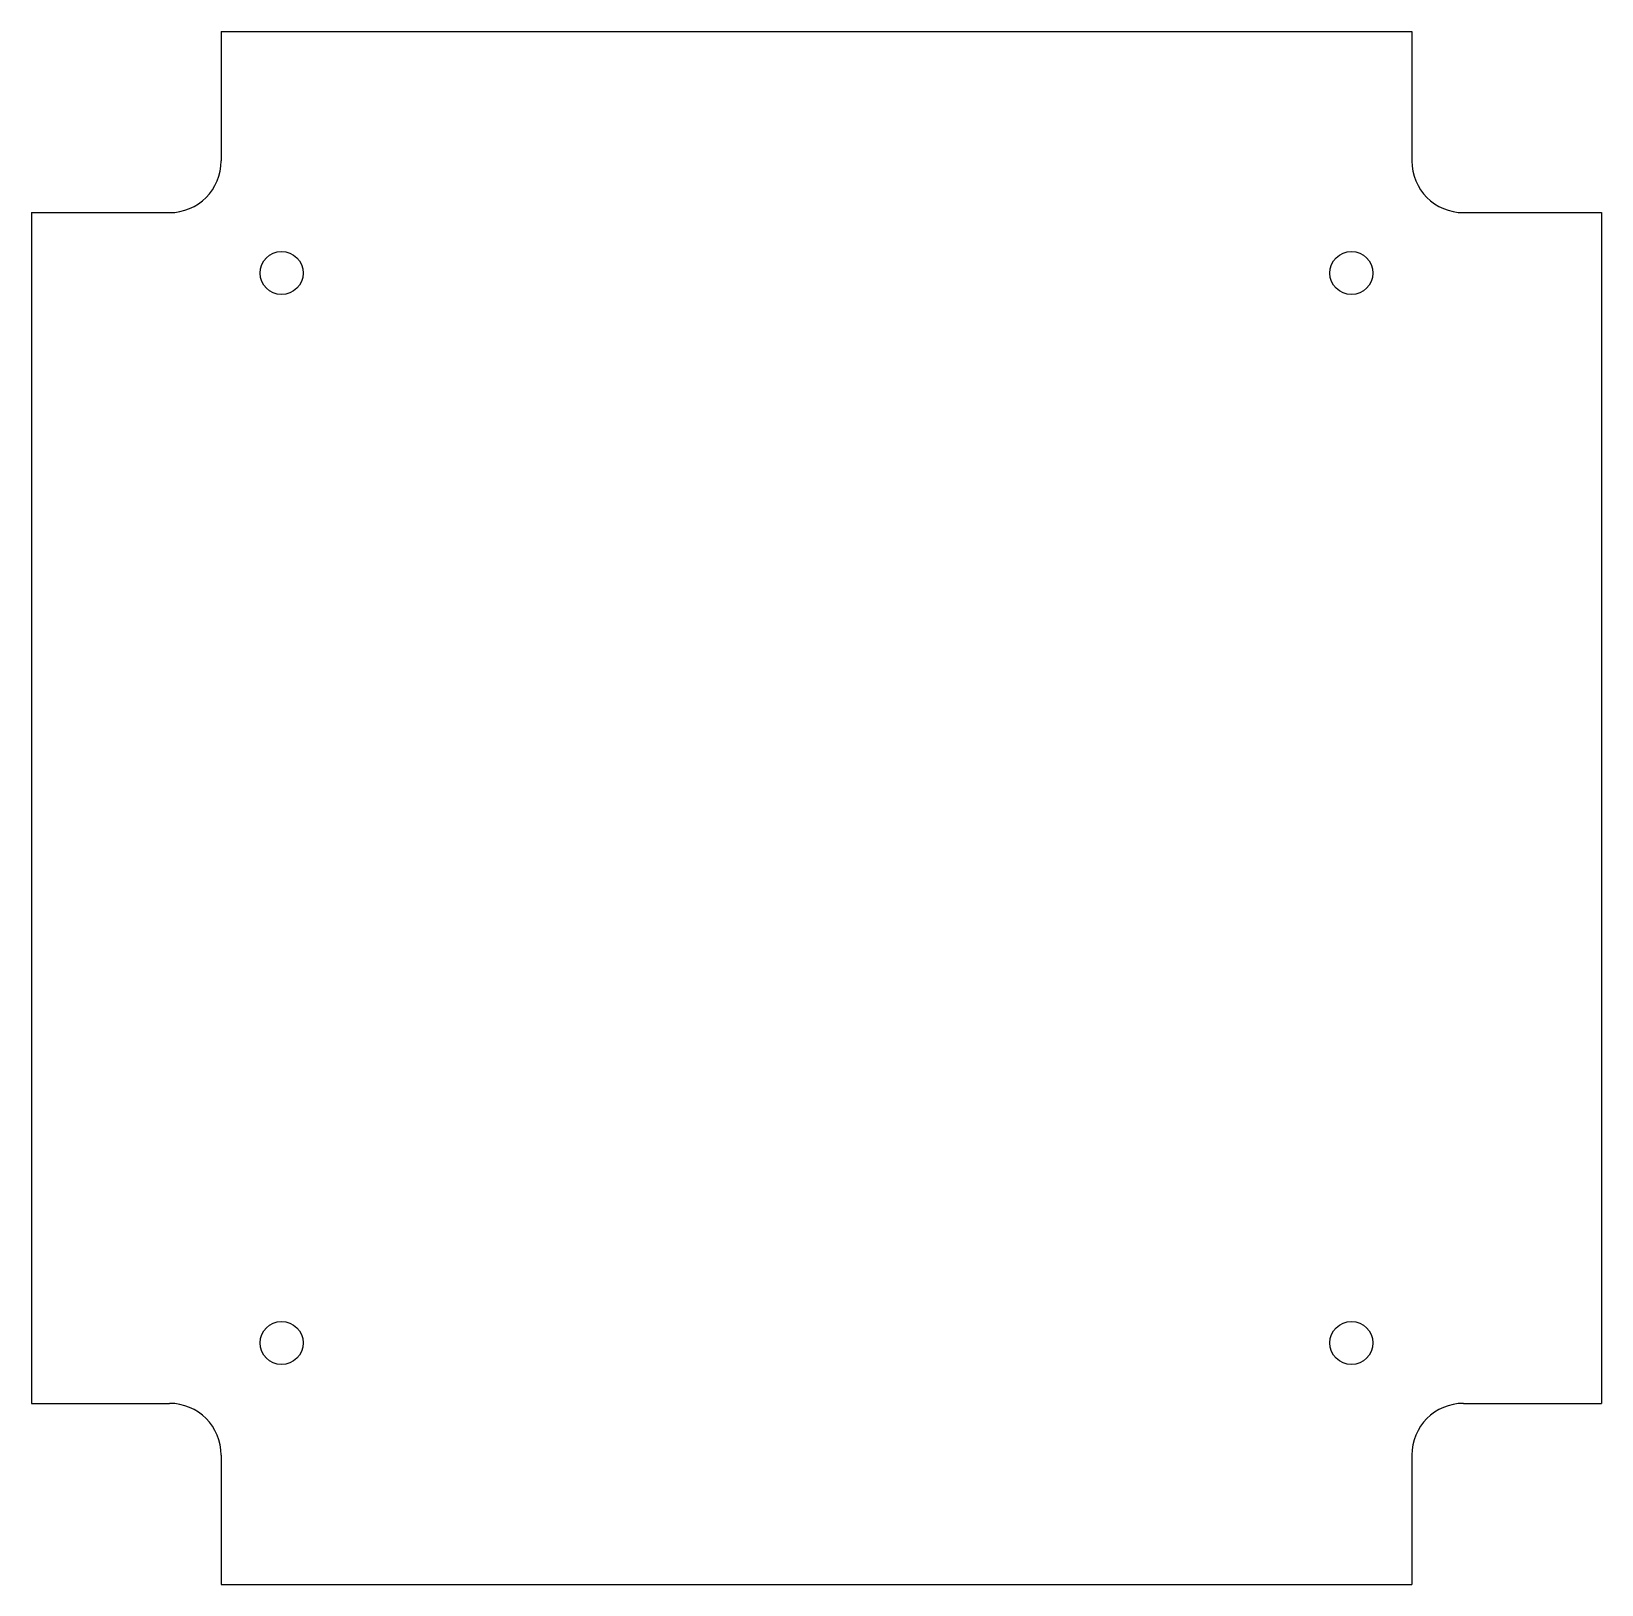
# Model space of a CAD drawing. Header units: millimetres. Extents: x -45.5 to 45.5, y -45 to 45.
import ezdxf

# ---------------------------------------------------------------- set-up
doc = ezdxf.new("R2010")
doc.units = ezdxf.units.MM

msp = doc.modelspace()

# ---------------------------------------------------------------- linework, layer by layer
at = {"color": 7, "linetype": 'Continuous', "lineweight": 25}
for p, q in [((-34.5, 45), (-34.5, 37.5)), ((-34.5, 45), (34.5, 45)), ((34.5, 45), (34.5, 37.5)), ((-45.5, 34.5), (-45.5, -34.5)), ((-45.5, 34.5), (-37.5, 34.5)), ((37.5, 34.5), (45.5, 34.5)), ((45.5, 34.5), (45.5, -34.5)), ((-45.5, -34.5), (-37.5, -34.5)), ((37.5, -34.5), (45.5, -34.5)), ((-34.5, -37.5), (-34.5, -45)), ((34.5, -37.5), (34.5, -45)), ((-34.5, -45), (34.5, -45))]:
    msp.add_line(p, q, dxfattribs=at)
for centre in [(-31, 31), (31, 31), (-31, -31), (31, -31)]:
    msp.add_circle(centre, 1.25, dxfattribs=at)
for centre, start, end in [((-37.5, 37.5), 270, 0), ((37.5, 37.5), 180, 270), ((-37.5, -37.5), 0, 90), ((37.5, -37.5), 90, 180)]:
    msp.add_arc(centre, 3, start, end, dxfattribs=at)

doc.saveas('drawing.dxf')
